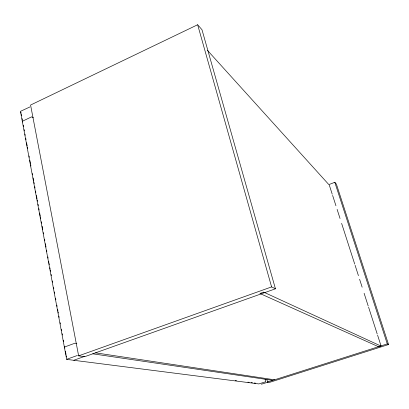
<?xml version="1.0" encoding="UTF-8"?>
<svg xmlns="http://www.w3.org/2000/svg" width="409" height="409" viewBox="0 0 409 409"><rect width="100%" height="100%" fill="white"/><g stroke="black" fill="none" stroke-linecap="round" stroke-linejoin="round"><path stroke-width="0.61" d="M84.474 356.433L73.84 360.252M268.284 382.062L261.382 384.215M265.114 379.215L265.732 381.74L258.856 383.923L66.652 359.378L20.45 111.355L29.918 106.943M66.657 359.306L77.429 355.457M197.649 24.744L30.573 105.041L78.64 355.845L84.704 356.689L275.441 288.8L201.98 29.724L197.649 24.744L271.602 286.908L275.441 288.8M266.893 379.572L267.558 382.032L269.695 382.328L388.55 344.536L336.382 184.096L334.807 182.286L328.856 184.607L207.424 50.333M78.64 355.845L271.602 286.908M267.558 382.032L387.287 343.913L388.55 344.536M235.231 380.544L236.499 380.707M247.89 382.175L249.158 382.338M251.06 382.584L252.389 382.758M254.224 382.993L255.559 383.161M92.792 353.811L272.798 380.365M95.502 352.844L274.551 379.808M64.673 347.134L64.366 347.083L74.934 343.212L76.831 343.483M22.618 121.514L22.311 121.289L31.672 116.836L33.4 117.787M334.807 182.286L387.287 343.913M329.296 185.083L332.231 194.198M332.619 195.415L335.942 205.747M337.118 209.393L340.053 218.508M341.617 223.375L354.721 264.096M355.109 265.313L358.432 275.646M359.608 279.291L362.149 287.19M364.107 293.268L368.212 306.034M368.601 307.251L377.21 333.989M377.599 335.206L380.922 345.539M20.849 112.04L21.084 113.293M21.288 114.408L21.513 115.589M22.066 118.554L22.285 119.735M22.49 120.829L22.725 122.087M23.308 125.226L23.548 126.524M24.126 129.622L24.366 130.916M24.954 134.045L25.184 135.302M25.767 138.416L26.002 139.689M26.585 142.813L27.173 145.957M27.403 147.209L27.638 148.462M29.039 155.982L29.279 157.255M29.857 160.369L30.45 163.534M30.675 164.755L30.915 166.049M32.311 173.528L32.556 174.837M33.129 177.92L33.727 181.121M33.962 182.378L34.198 183.631M34.765 186.693L35.016 188.028M35.583 191.08L35.834 192.424M36.401 195.466L37.004 198.702M37.239 199.96L37.475 201.218M38.037 204.239L38.293 205.615M38.855 208.626L39.111 210.006M39.673 213.012L40.281 216.289M40.517 217.547L40.752 218.8M41.309 221.79L41.57 223.196M42.127 226.177L42.74 229.48M43.328 232.619L43.559 233.871M44.581 239.337L44.811 240.589M45.399 243.723L45.629 244.976M45.782 245.804L46.018 247.062M46.606 250.201L46.841 251.458M47.848 256.888L48.083 258.14M48.666 261.274L48.901 262.527M49.065 263.391L49.295 264.649M49.883 267.788L50.118 269.04M50.302 270.047L50.537 271.3M51.12 274.434L51.355 275.686M52.342 280.973L52.577 282.23M53.574 287.593L53.809 288.846M54.392 291.98L54.627 293.238M55.619 298.56L55.854 299.817M56.846 305.145L57.081 306.397M57.664 309.531L57.899 310.784M58.078 311.75L58.313 313.003M58.896 316.142L59.131 317.399M60.118 322.691L60.353 323.943M61.355 329.332L61.59 330.59M62.173 333.729L62.408 334.986M63.39 340.242L63.62 341.495M64.632 346.919L64.867 348.171M65.45 351.311L65.685 352.568M65.823 353.299L66.053 354.531M66.284 355.764L66.514 357.001M263.682 292.138L259.909 293.483L378.831 346.878L381.122 346.147L263.682 292.138"/></g></svg>
